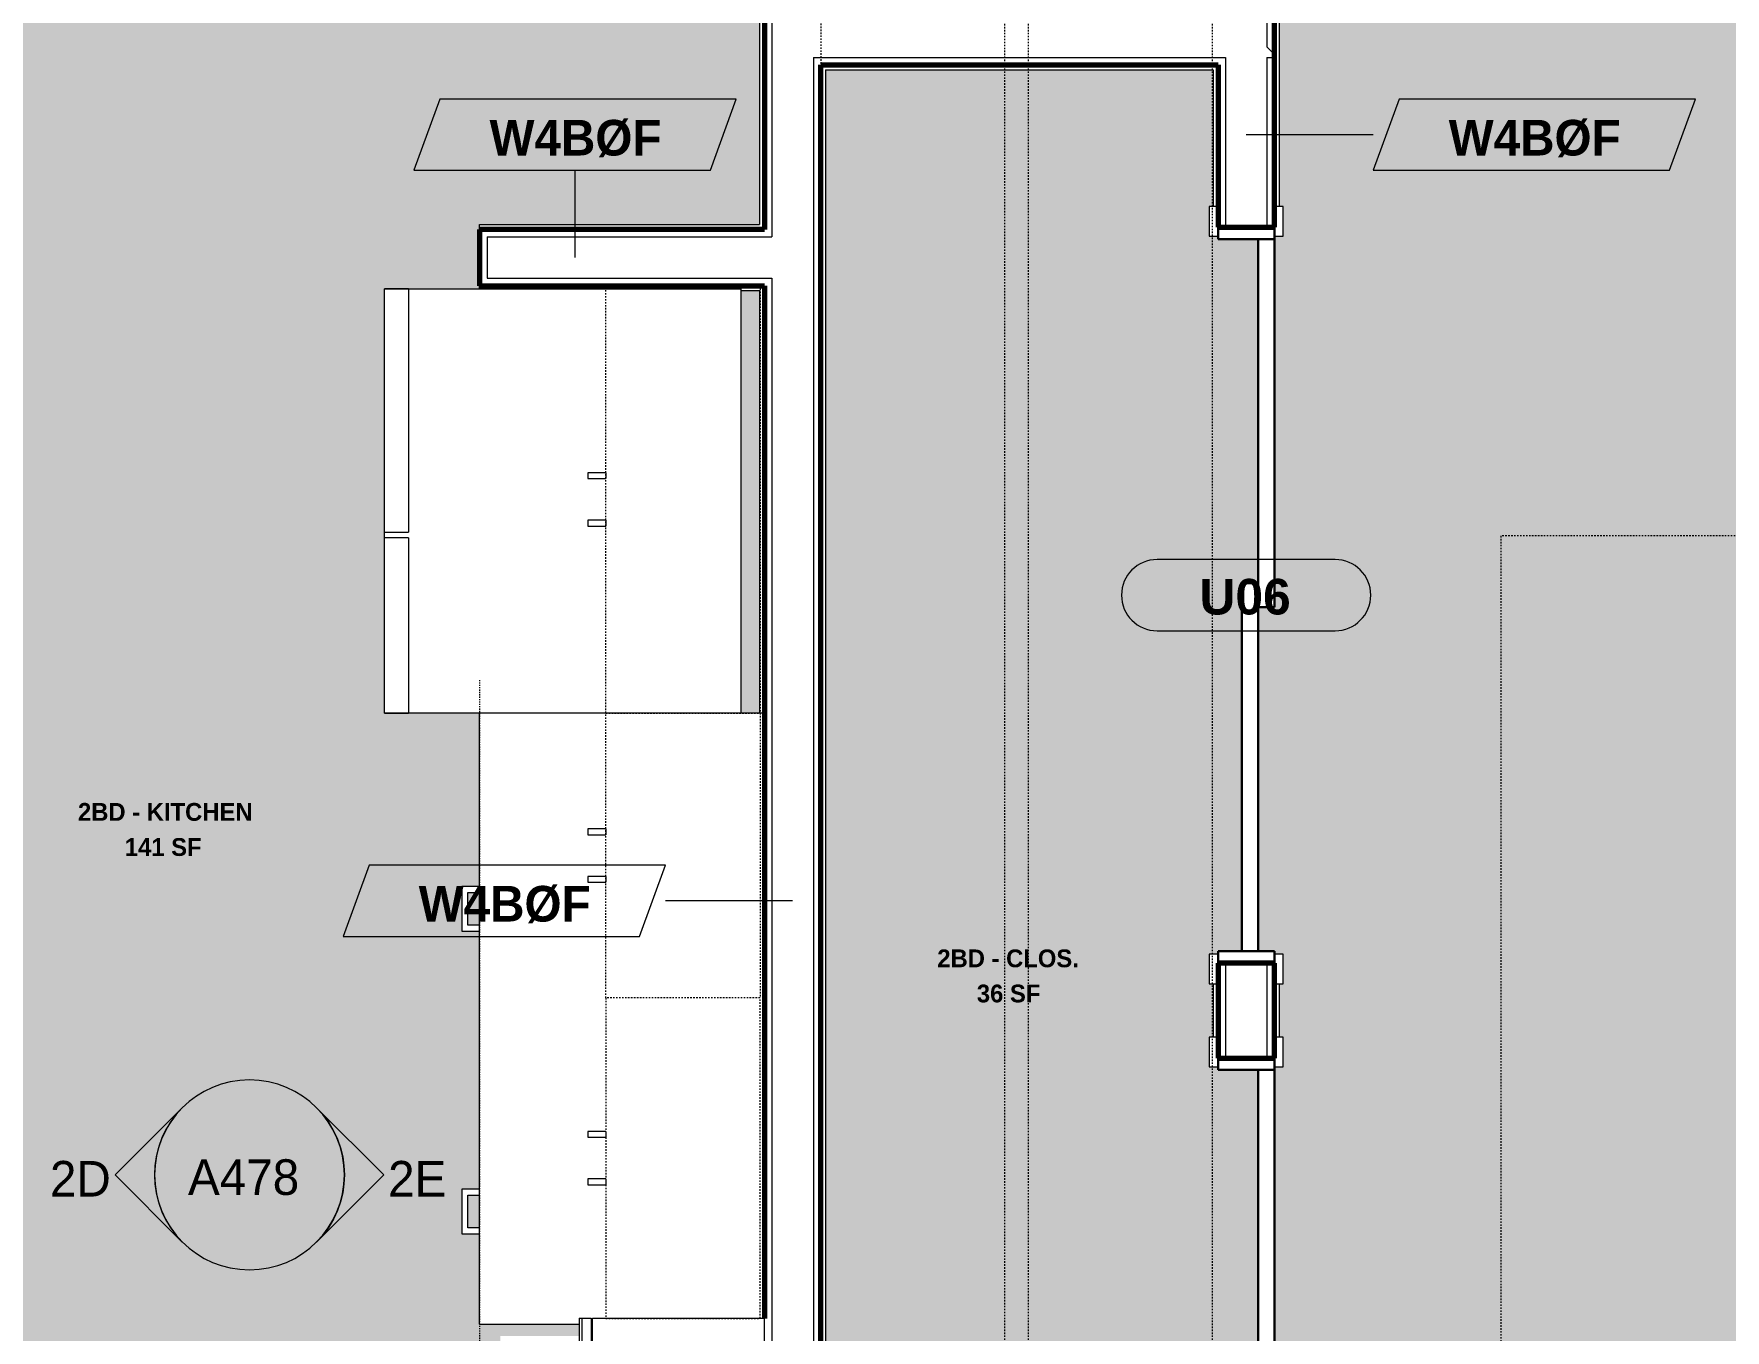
# Model space of a CAD drawing. Header units: inches. Extents: x -10240 to -8600, y 119 to 10383.
# Drawn here: x -9285.4 to -9142.8, y 10069.1 to 10178.3 of the extents above; entities that cross this region are included whole.
import ezdxf

# ---------------------------------------------------------------- set-up
doc = ezdxf.new("R2010")
doc.units = ezdxf.units.IN
doc.header["$MEASUREMENT"] = 0
doc.linetypes.add('Dash', pattern=[0.25, 0.125, -0.125])
doc.linetypes.add('Dash 3_32_', pattern=[0.1875, 0.09375, -0.09375])
for name, color, linetype, lineweight in [('A-AREA-IDEN', 2, 'Continuous', 9), ('A-DETL-1', 90, 'Dash 3_32_', 18), ('A-DOOR', 31, 'Continuous', 18), ('A-DOOR-3', 31, 'Continuous', 9), ('A-DOOR-4', 31, 'Continuous', 30), ('A-DOOR-FRAM-3', 31, 'Continuous', 30), ('A-DOOR-IDEN', 31, 'Continuous', 9), ('A-WALL', 113, 'Continuous', 18), ('A-WALL-3', 113, 'Continuous', 9), ('A-WALL-4', 113, 'Continuous', 70), ('A-WALL-IDEN', 211, 'Continuous', 9), ('G-ANNO-SYMB', 111, 'Continuous', 9), ('I-FURN', 30, 'Continuous', 9), ('I-FURN-HDLN', 30, 'Dash', 9), ('Q-CASE', 31, 'Continuous', 9), ('Q-CASE-2', 31, 'Dash', 9), ('Q-CASE-HDLN', 31, 'Dash', 9), ('Q-SPCQ', 91, 'Continuous', 9)]:
    doc.layers.add(name, color=color, linetype=linetype, lineweight=lineweight)
doc.layers.add('A-AREA-PATT-1', color=255, linetype='Continuous', lineweight=9, transparency=1)
doc.styles.add('Arial_B', font='arialbd.ttf', dxfattribs={"height": 3})
doc.styles.add('Century Gothic', font='ufonts.com_century-gothic.ttf', dxfattribs={"height": 3})
doc.styles.add('Century Gothic_B', font='GOTHICB.TTF', dxfattribs={"height": 3})
doc.styles.add('Century Gothic_B_1', font='GOTHICB.TTF', dxfattribs={"height": 1.5})

# ---------------------------------------------------------------- blocks, each defined once
blk = doc.blocks.new('Basic Wall _ INT - W4BØF - _5_8 GYP - 2X4 WOOD_BATT_ - 5_8 GYP_ - ___-2689610-2ND _ 3RD FLOOR - 2BD A - ADA TYPE B')
at = {"layer": 'A-WALL'}
for p, q in [((-3523.91, 10184.13), (-3523.91, 10162.23)), ((-3523.62, 10184.01), (-3523.62, 10161.81)), ((-3523.62, 10157.06), (-3523.62, 10121.06)), ((-3523.91, 10156.65), (-3523.91, 10121.06)), ((-3523.91, 10040.18), (-3523.91, 10039.56)), ((-3523.62, 10040.18), (-3523.62, 10039.56))]:
    blk.add_line(p, q, dxfattribs=at)
at = {"layer": 'A-WALL', "flags": 128}
for points in [[(-3523.91, 10184.13), (-3523.79, 10184.08), (-3523.7, 10184.05), (-3523.64, 10184.02), (-3523.62, 10184.01)], [(-3523.62, 10184.01), (-3523.62, 10184.01), (-3523.61, 10184.01), (-3523.6, 10184), (-3523.58, 10184), (-3523.56, 10183.99), (-3523.54, 10183.98)]]:
    blk.add_lwpolyline(points, dxfattribs=at)
blk = doc.blocks.new('Basic Wall _ INT - W4BØF - _5_8 GYP - 2X4 WOOD_BATT_ - 5_8 GYP_ - ___-2689609-2ND _ 3RD FLOOR - 2BD A - ADA TYPE B')
at = {"layer": 'A-WALL'}
for p, q in [((-3518.62, 10180.42), (-3518.62, 10181.94)), ((-3518.34, 10181.82), (-3518.34, 10180.83)), ((-3518.62, 10020.99), (-3518.62, 10175.67)), ((-3518.34, 10175.26), (-3518.34, 10021.4)), ((-3518.62, 9989.06), (-3518.62, 10016.24)), ((-3518.34, 10015.83), (-3518.34, 9989.06))]:
    blk.add_line(p, q, dxfattribs=at)
at = {"layer": 'A-WALL', "flags": 128}
for points in [[(-3518.71, 10181.98), (-3518.68, 10181.97), (-3518.66, 10181.96), (-3518.65, 10181.95), (-3518.63, 10181.95), (-3518.63, 10181.94), (-3518.62, 10181.94)], [(-3518.62, 10181.94), (-3518.6, 10181.93), (-3518.55, 10181.91), (-3518.45, 10181.87), (-3518.34, 10181.82)]]:
    blk.add_lwpolyline(points, dxfattribs=at)
blk = doc.blocks.new('Basic Wall _ INT - W4BØF - _5_8 GYP - 2X4 WOOD_BATT_ - 5_8 GYP_ - ___-2689618-2ND _ 3RD FLOOR - 2BD A - ADA TYPE B')
at = {"layer": 'A-WALL'}
for p, q in [((-3485.41, 10175.67), (-3485.41, 10163.74)), ((-3485.7, 10175.26), (-3485.7, 10163.74)), ((-3485.7, 10098.24), (-3485.7, 10093.74)), ((-3485.41, 10098.24), (-3485.41, 10093.74)), ((-3485.7, 10028.24), (-3485.7, 10021.4)), ((-3485.41, 10028.24), (-3485.41, 10020.99)), ((-3485.41, 10016.24), (-3485.41, 9989.06)), ((-3485.7, 10015.83), (-3485.7, 9989.06))]:
    blk.add_line(p, q, dxfattribs=at)
blk = doc.blocks.new('Basic Wall _ INT - W4BØF - _5_8 GYP - 2X4 WOOD_BATT_ - 5_8 GYP_ - ___-2689617-2ND _ 3RD FLOOR - 2BD A - ADA TYPE B')
at = {"layer": 'A-WALL'}
for p, q in [((-3480.41, 10163.74), (-3480.41, 10182.44)), ((-3480.12, 10182.56), (-3480.12, 10163.74)), ((-3480.41, 10093.74), (-3480.41, 10098.24)), ((-3480.12, 10098.24), (-3480.12, 10093.74)), ((-3480.41, 9989.06), (-3480.41, 10028.24)), ((-3480.12, 10028.24), (-3480.12, 9989.06))]:
    blk.add_line(p, q, dxfattribs=at)
at = {"layer": 'A-WALL', "flags": 128}
for points in [[(-3480.49, 10182.41), (-3480.47, 10182.41), (-3480.45, 10182.42), (-3480.44, 10182.43), (-3480.42, 10182.43), (-3480.41, 10182.44), (-3480.41, 10182.44)], [(-3480.41, 10182.44), (-3480.39, 10182.45), (-3480.33, 10182.47), (-3480.24, 10182.51), (-3480.12, 10182.56)]]:
    blk.add_lwpolyline(points, dxfattribs=at)
blk = doc.blocks.new('OD_CW_Closet - OD_CW_Closet-2062944-2ND _ 3RD FLOOR - 2BD A - ADA TYPE B')
at = {"layer": 'Q-CASE-HDLN'}
for p, q in [((160.64, 24), (0.74, 24)), ((0.74, 24), (0.74, -9)), ((160.64, -9), (160.64, 24)), ((0.74, 8.5), (160.64, 8.5)), ((0.74, 6.5), (160.64, 6.5)), ((0.74, -9), (160.64, -9))]:
    blk.add_line(p, q, dxfattribs=at)
blk = doc.blocks.new('SLIDING - FLUSH - 5-0 x 6-8-3203585-2ND _ 3RD FLOOR - 2BD A - ADA TYPE B')
at = {"layer": 'A-DOOR-3'}
for p, q in [((-30.25, 3), (-32.75, 3)), ((-32.75, 3), (-32.75, 2.25)), ((-30.25, 2.25), (-30.25, 3)), ((30.25, 3), (30.25, 2.25)), ((32.75, 3), (30.25, 3)), ((32.75, 2.25), (32.75, 3)), ((-32.75, 2.25), (-30.25, 2.25)), ((30.25, 2.25), (32.75, 2.25)), ((-30.25, -2.5), (-32.75, -2.5)), ((-32.75, -2.5), (-32.75, -3.25)), ((-30.25, -3.25), (-30.25, -2.5)), ((32.75, -2.5), (30.25, -2.5)), ((30.25, -2.5), (30.25, -3.25)), ((32.75, -3.25), (32.75, -2.5)), ((-32.75, -3.25), (-30.25, -3.25)), ((30.25, -3.25), (32.75, -3.25))]:
    blk.add_line(p, q, dxfattribs=at)
at = {"layer": 'A-DOOR-4'}
for p, q in [((1, 2.25), (-30, 2.25)), ((-30, 2.25), (-30, 0.87)), ((1, 0.87), (1, 2.25)), ((-30, 0.87), (1, 0.87)), ((30, 0.87), (-1, 0.87)), ((-1, 0.87), (-1, -0.5)), ((30, -0.5), (30, 0.87)), ((-1, -0.5), (30, -0.5))]:
    blk.add_line(p, q, dxfattribs=at)
at = {"layer": 'A-DOOR-FRAM-3'}
for p, q in [((-30, 2.25), (-31, 2.25)), ((-31, 2.25), (-31, -2.5)), ((-30, -2.5), (-30, 2.25)), ((31, 2.25), (30, 2.25)), ((30, 2.25), (30, -2.5)), ((31, -2.5), (31, 2.25)), ((-31, -2.5), (-30, -2.5)), ((30, -2.5), (31, -2.5))]:
    blk.add_line(p, q, dxfattribs=at)
blk = doc.blocks.new('Basic Wall _ INT - W4BØF - _5_8 GYP - 2X4 WOOD_BATT_ - 5_8 GYP_ - ___-2689639-2ND _ 3RD FLOOR - 2BD A - ADA TYPE B')
at = {"layer": 'A-WALL'}
for p, q in [((-3547.5, 10161.94), (-3547.5, 10162.23)), ((-3547.5, 10162.23), (-3523.91, 10162.23)), ((-3523.5, 10161.94), (-3547.5, 10161.94)), ((-3547.5, 10161.86), (-3547.5, 10161.94)), ((-3547.5, 10161.81), (-3547.5, 10161.86))]:
    blk.add_line(p, q, dxfattribs=at)
blk = doc.blocks.new('Basic Wall _ INT - W4BØF - _5_8 GYP - 2X4 WOOD_BATT_ - 5_8 GYP_ - ___-2689640-2ND _ 3RD FLOOR - 2BD A - ADA TYPE B')
at = {"layer": 'A-WALL'}
for p, q in [((-3547.5, 10157.02), (-3547.5, 10157.06)), ((-3547.5, 10156.94), (-3547.5, 10157.02)), ((-3547.5, 10156.94), (-3523.5, 10156.94)), ((-3547.5, 10156.82), (-3547.5, 10156.94)), ((-3525.5, 10156.65), (-3523.91, 10156.65))]:
    blk.add_line(p, q, dxfattribs=at)
blk = doc.blocks.new('Bed-Standard - King 78_ x 80_-1242963-2ND _ 3RD FLOOR - 2BD A - ADA TYPE B')
at = {"layer": 'I-FURN'}
for p, q in [((49.69, 38.2), (-28.31, 38.2)), ((-28.31, 38.2), (-28.31, -41.8)), ((49.69, -41.8), (49.69, 38.2)), ((-25.31, 36.2), (-25.31, 24.2)), ((-25.31, 36.2), (46.69, 36.2)), ((46.69, 36.2), (46.69, 24.2)), ((49.69, 24.2), (-28.31, 17.63)), ((-25.31, 24.2), (46.69, 24.2)), ((-28.31, -41.8), (49.69, -41.8))]:
    blk.add_line(p, q, dxfattribs=at)
at = {"layer": 'I-FURN-HDLN'}
for p, q in [((-64.31, 38.2), (-64.31, -77.8)), ((73.69, -77.8), (73.69, 38.2)), ((-64.31, -77.8), (73.69, -77.8))]:
    blk.add_line(p, q, dxfattribs=at)
blk = doc.blocks.new('Refrigerator_-_Side-by-Side_6047 - 36_ X 30_-1372843-2ND _ 3RD FLOOR - 2BD A - ADA TYPE B')
at = {"layer": 'Q-SPCQ'}
for p, q in [((-17.88, 15.58), (17.87, 15.58)), ((-17.88, -14.42), (-17.88, 15.58)), ((-17.88, 15.58), (-3.13, 15.58)), ((-17.88, 15.58), (-17.88, 13.58)), ((-3.13, 13.58), (-3.13, 15.58)), ((-2.63, 15.58), (17.87, 15.58)), ((-2.63, 15.58), (-2.63, 13.58)), ((17.87, 15.58), (17.87, -14.42)), ((17.87, 13.58), (17.87, 15.58)), ((-3.13, 13.58), (-17.88, 13.58)), ((17.87, 13.58), (-2.63, 13.58)), ((17.87, -14.42), (-17.88, -14.42))]:
    blk.add_line(p, q, dxfattribs=at)
blk = doc.blocks.new('300 Series Wall Hung Cabinet_302 - 24_ X 36_-2573645-2ND _ 3RD FLOOR - 2BD A - ADA TYPE B')
at = {"layer": 'Q-CASE'}
for p, q in [((-1.76, 14.69), (-2.25, 14.69)), ((-2.25, 14.69), (-2.25, 13.19)), ((-1.76, 13.19), (-1.76, 14.69)), ((2.24, 14.69), (1.75, 14.69)), ((1.75, 14.69), (1.75, 13.19)), ((2.24, 13.19), (2.24, 14.69)), ((-1.76, 13.19), (-2.25, 13.19)), ((2.24, 13.19), (1.75, 13.19))]:
    blk.add_line(p, q, dxfattribs=at)
at = {"layer": 'Q-CASE-2'}
for p, q in [((-12, 0.19), (-12, 13.19)), ((-12, 13.19), (12, 13.19)), ((12, 13.19), (12, 0.19)), ((12, 0.19), (-12, 0.19))]:
    blk.add_line(p, q, dxfattribs=at)
blk = doc.blocks.new('300 Series Wall Hung Cabinet_302 - 27_ X 36_-2604985-2ND _ 3RD FLOOR - 2BD A - ADA TYPE B')
at = {"layer": 'Q-CASE'}
for p, q in [((-2.25, -13.19), (-1.76, -13.19)), ((-2.25, -13.19), (-2.25, -14.69)), ((-1.76, -14.69), (-1.76, -13.19)), ((1.75, -13.19), (2.24, -13.19)), ((1.75, -13.19), (1.75, -14.69)), ((2.24, -14.69), (2.24, -13.19)), ((-2.25, -14.69), (-1.76, -14.69)), ((1.75, -14.69), (2.24, -14.69))]:
    blk.add_line(p, q, dxfattribs=at)
at = {"layer": 'Q-CASE-2'}
for p, q in [((13.5, -0.19), (-13.5, -0.19)), ((-13.5, -0.19), (-13.5, -13.19)), ((13.5, -13.19), (13.5, -0.19)), ((-13.5, -13.19), (13.5, -13.19))]:
    blk.add_line(p, q, dxfattribs=at)
blk = doc.blocks.new('Base Cabinet 3 Drawer 230 - Base Cabinet 3 Drawer 230 33_-2568065-2ND _ 3RD FLOOR - 2BD A - ADA TYPE B')
at = {"layer": 'Q-CASE'}
for p, q in [((-1.14, -24), (-1.14, -25.5)), ((-0.64, -25), (-0.64, -24)), ((2.11, -24), (2.11, -25)), ((2.61, -25.5), (2.61, -24)), ((-1.14, -25.5), (2.61, -25.5)), ((2.11, -25), (-0.64, -25))]:
    blk.add_line(p, q, dxfattribs=at)
blk = doc.blocks.new('300 Series Wall Hung Cabinet_302 - 18_ x 36_-2359323-2ND _ 3RD FLOOR - 2BD A - ADA TYPE B')
at = {"layer": 'Q-CASE'}
for p, q in [((-1.76, 14.69), (-2.25, 14.69)), ((-2.25, 14.69), (-2.25, 13.19)), ((-1.76, 13.19), (-1.76, 14.69)), ((2.24, 14.69), (1.75, 14.69)), ((1.75, 14.69), (1.75, 13.19)), ((2.24, 13.19), (2.24, 14.69)), ((-1.76, 13.19), (-2.25, 13.19)), ((2.24, 13.19), (1.75, 13.19))]:
    blk.add_line(p, q, dxfattribs=at)
at = {"layer": 'Q-CASE-2'}
for p, q in [((-18, 0.19), (-18, 13.19)), ((-18, 13.19), (18, 13.19)), ((18, 13.19), (18, 0.19)), ((18, 0.19), (-18, 0.19))]:
    blk.add_line(p, q, dxfattribs=at)
blk = doc.blocks.new('Base Cabinet 4 Drawer 254 - Base Cabinet 4 Drawer 254 18_-2579089-2ND _ 3RD FLOOR - 2BD A - ADA TYPE B')
at = {"layer": 'Q-CASE'}
for p, q in [((2.61, 25.5), (-1.14, 25.5)), ((-1.14, 25.5), (-1.14, 24)), ((-0.64, 24), (-0.64, 25)), ((-0.64, 25), (2.11, 25)), ((2.11, 25), (2.11, 24)), ((2.61, 24), (2.61, 25.5))]:
    blk.add_line(p, q, dxfattribs=at)
blk = doc.blocks.new('30quot_MicrowaveVent_11166 - 70cm miele oven-2804781-2ND _ 3RD FLOOR - 2BD A - ADA TYPE B')
at = {"layer": 'Q-CASE'}
for p, q in [((8.88, 16.6), (7.69, 16.6)), ((7.69, 15.64), (7.69, 16.55)), ((8.88, 16.55), (8.88, 15.64)), ((15.68, 15.6), (-14.2, 15.6)), ((-14.2, 15.39), (-14.2, 15.6)), ((-14.2, 14.61), (-14.2, 15.39)), ((15.68, 15.39), (-14.2, 15.39)), ((15.68, 14.61), (-14.2, 14.61)), ((-14.2, 0), (-14.2, 14.49)), ((-14.2, 14.49), (15.68, 14.49)), ((15.68, 15.6), (15.68, 15.39)), ((15.68, 15.39), (15.68, 14.61)), ((15.68, 14.49), (15.68, 0)), ((-14.2, 0), (15.68, 0))]:
    blk.add_line(p, q, dxfattribs=at)
blk = doc.blocks.new('Basic Wall _ INT - W4BØF - _5_8 GYP - 2X4 WOOD_BATT_ - 5_8 GYP_ - ___-3210121-2ND _ 3RD FLOOR - 2BD A - ADA TYPE B')
at = {"layer": 'A-WALL'}
for p, q in [((-3518.75, 10175.55), (-3485.29, 10175.55)), ((-3518.34, 10175.26), (-3485.7, 10175.26))]:
    blk.add_line(p, q, dxfattribs=at)
blk = doc.blocks.new('Elevation - Filled Arrow-152140-2ND _ 3RD FLOOR - 2BD A - ADA TYPE B')
at = {"layer": 'G-ANNO-SYMB'}
for start, end in [(360, 180), (180, 360)]:
    blk.add_arc((0, 0), 0.25, start, end, dxfattribs=at)
blk = doc.blocks.new('Elevation - Filled Arrow-151867-2ND _ 3RD FLOOR - 2BD A - ADA TYPE B')
at = {"layer": 'G-ANNO-SYMB'}
for p, q in [((0, 0.3536), (-0.1768, 0.1768)), ((0.1768, 0.1768), (0, 0.3536))]:
    blk.add_line(p, q, dxfattribs=at)
blk.add_arc((0, 0), 0.25, 45, 135, dxfattribs=at)
blk = doc.blocks.new('Door Tag - Type Mark-2601225-2ND _ 3RD FLOOR - 2BD A - ADA TYPE B')
at = {"layer": 'A-DOOR-IDEN'}
for p, q in [((0.234375, 0.09375), (-0.234375, 0.09375)), ((-0.234375, -0.09375), (0.234375, -0.09375))]:
    blk.add_line(p, q, dxfattribs=at)
for centre, start, end in [((-0.234375, 0), 90, 270), ((0.234375, 0), 270, 90)]:
    blk.add_arc(centre, 0.09375, start, end, dxfattribs=at)
blk = doc.blocks.new('Wall Tag - ONE-2663183-2ND _ 3RD FLOOR - 2BD A - ADA TYPE B')
at = {"layer": 'A-WALL-IDEN'}
for p, q in [((-0.3561, 0.0937), (-0.4244, -0.0937)), ((0.4244, 0.0937), (-0.3561, 0.0937)), ((0.3561, -0.0937), (0.4244, 0.0937)), ((-0.4244, -0.0937), (0.3561, -0.0937))]:
    blk.add_line(p, q, dxfattribs=at)

msp = doc.modelspace()

# ---------------------------------------------------------------- hatches: boundary and pattern name
at = {"layer": 'A-AREA-PATT-1'}
h = msp.add_hatch(color=256, dxfattribs=at)
h.paths.add_polyline_path([(-9106.66, 9989.06), (-9043.27, 9989.06), (-9043.27, 10242.58), (-9067.02, 10242.58), (-9067.02, 10241.99), (-9070.02, 10241.99), (-9070.02, 10245.36), (-9104.02, 10245.36), (-9104.02, 10241.99), (-9107.02, 10241.99), (-9107.02, 10242.58), (-9157.88, 10242.58), (-9169.31, 10231.15), (-9168.9, 10230.73), (-9171.02, 10228.61), (-9173.4, 10231), (-9197.45, 10206.95), (-9195.06, 10204.57), (-9197.18, 10202.45), (-9197.59, 10202.86), (-9199.15, 10201.29), (-9180.42, 10182.56), (-9180.42, 10163.74), (-9180.08, 10163.74), (-9180.08, 10161.24), (-9180.83, 10161.24), (-9180.83, 10129.99), (-9182.21, 10129.99), (-9182.21, 10100.99), (-9180.83, 10100.99), (-9180.83, 10100.74), (-9180.08, 10100.74), (-9180.08, 10098.24), (-9180.42, 10098.24), (-9180.42, 10093.74), (-9180.08, 10093.74), (-9180.08, 10091.24), (-9180.83, 10091.24), (-9180.83, 10059.99), (-9182.21, 10059.99), (-9182.21, 10030.99), (-9180.83, 10030.99), (-9180.82, 10030.74), (-9180.08, 10030.74), (-9180.08, 10028.24), (-9180.42, 10028.24), (-9180.42, 9989.06), (-9109.96, 9989.06)], flags=0)
h.paths.add_polyline_path([(-9046.24, 9999.98), (-9064.24, 9999.98), (-9064.24, 10017.98), (-9046.24, 10017.98)], flags=0)
h.paths.add_polyline_path([(-9045.74, 10021.98), (-9125.74, 10021.98), (-9125.74, 10099.98), (-9045.74, 10099.98), (-9045.74, 10025.5)], flags=0)
h.paths.add_polyline_path([(-9182.21, 10061.99), (-9182.21, 10090.99), (-9183.21, 10090.99), (-9183.21, 10061.99)], flags=0)
h.paths.add_polyline_path([(-9064.24, 10101.91), (-9064.24, 10119.91), (-9046.24, 10119.91), (-9046.24, 10101.91)], flags=0)
h.paths.add_polyline_path([(-9182.21, 10131.99), (-9182.21, 10160.99), (-9183.21, 10160.99), (-9183.21, 10131.99)], flags=0)
h = msp.add_hatch(color=256, dxfattribs=at)
h.paths.add_polyline_path([(-9308.46, 9989.06), (-9247.8, 9989.06), (-9247.8, 10005.69), (-9249.3, 10005.69), (-9249.3, 10009.44), (-9247.8, 10009.44), (-9247.8, 10029.69), (-9249.3, 10029.69), (-9249.3, 10033.44), (-9247.8, 10033.44), (-9247.8, 10036.56), (-9249.3, 10036.56), (-9249.3, 10037.05), (-9247.8, 10037.05), (-9247.8, 10039.56), (-9224.21, 10039.56), (-9224.21, 10040.18), (-9238.28, 10040.18), (-9238.28, 10040.56), (-9238.4, 10040.56), (-9238.4, 10040.18), (-9239.4, 10040.18), (-9239.4, 10040.56), (-9246.05, 10040.56), (-9246.05, 10068.56), (-9239.4, 10068.56), (-9239.4, 10069.56), (-9247.8, 10069.56), (-9247.8, 10077.19), (-9249.3, 10077.19), (-9249.3, 10080.94), (-9247.8, 10080.94), (-9247.8, 10102.69), (-9249.3, 10102.69), (-9249.3, 10106.44), (-9247.8, 10106.44), (-9247.8, 10121.06), (-9255.8, 10121.06), (-9255.8, 10156.81), (-9247.8, 10156.81), (-9247.8, 10162.23), (-9224.21, 10162.23), (-9224.21, 10184.13), (-9223.39, 10184.95), (-9253.39, 10214.95), (-9263.16, 10205.18), (-9325.8, 10205.18), (-9325.8, 10165.59), (-9289.8, 10165.59), (-9289.8, 10153.21), (-9288.3, 10153.21), (-9288.3, 10149.46), (-9289.8, 10149.46), (-9289.8, 10127.71), (-9288.3, 10127.71), (-9288.3, 10123.96), (-9289.8, 10123.96), (-9289.8, 10113.34), (-9287.57, 10113.33), (-9287.48, 10113.28), (-9287.43, 10113.19), (-9287.42, 10113.04), (-9287.42, 10112.25), (-9287.17, 10112.25), (-9287.17, 10108.52), (-9286.92, 10108.52), (-9286.92, 10106.55), (-9287.17, 10106.55), (-9287.17, 10097.19), (-9286.92, 10097.19), (-9286.92, 10096.6), (-9287.17, 10096.6), (-9287.17, 10096.01), (-9286.92, 10096.01), (-9286.92, 10095.42), (-9287.17, 10095.42), (-9287.17, 10094.83), (-9286.92, 10094.83), (-9286.92, 10094.24), (-9287.17, 10094.24), (-9287.17, 10093.65), (-9286.92, 10093.65), (-9286.92, 10093.06), (-9287.17, 10093.06), (-9287.17, 10090.43), (-9287.42, 10090.43), (-9287.44, 10089.48), (-9287.45, 10089.44), (-9287.48, 10089.4), (-9287.57, 10089.35), (-9287.62, 10089.34), (-9289.8, 10089.34), (-9289.8, 10088.84), (-9288.78, 10088.84), (-9288.78, 10055.84), (-9289.8, 10055.84), (-9289.8, 10042.71), (-9288.3, 10042.71), (-9288.3, 10038.96), (-9289.8, 10038.96), (-9289.8, 10025.06), (-9325.8, 10025.06), (-9325.8, 9989.06), (-9308.48, 9989.06)], flags=0)
h.paths.add_polyline_path([(-9248.8, 10006.19), (-9247.8, 10006.19), (-9247.8, 10008.94), (-9248.8, 10008.94)], flags=0)
h.paths.add_polyline_path([(-9247.8, 10030.19), (-9247.8, 10032.94), (-9248.8, 10032.94), (-9248.8, 10030.19)], flags=0)
h.paths.add_polyline_path([(-9288.8, 10039.46), (-9288.8, 10042.22), (-9289.8, 10042.22), (-9289.8, 10039.46)], flags=0)
h.paths.add_polyline_path([(-9238.4, 10068.56), (-9238.28, 10068.56), (-9238.28, 10069.56), (-9238.4, 10069.56), (-9238.4, 10068.88)], flags=0)
h.paths.add_polyline_path([(-9248.8, 10077.69), (-9247.8, 10077.69), (-9247.8, 10080.44), (-9248.8, 10080.44), (-9248.8, 10078.37)], flags=0)
h.paths.add_polyline_path([(-9247.8, 10103.19), (-9247.8, 10105.94), (-9248.8, 10105.94), (-9248.8, 10103.19)], flags=0)
h.paths.add_polyline_path([(-9224.21, 10121.06), (-9224.21, 10156.65), (-9225.8, 10156.65), (-9225.8, 10121.06)], flags=0)
h.paths.add_polyline_path([(-9289.8, 10124.46), (-9288.8, 10124.46), (-9288.8, 10127.22), (-9289.8, 10127.22), (-9289.8, 10125.46)], flags=0)
h.paths.add_polyline_path([(-9288.8, 10149.96), (-9288.8, 10152.72), (-9289.8, 10152.72), (-9289.8, 10149.96)], flags=0)
msp.add_hatch(color=256, dxfattribs=at).paths.add_polyline_path([(-9202.42, 10018.61), (-9187.21, 10018.61), (-9187.21, 10021.4), (-9186, 10021.4), (-9186, 10028.24), (-9186.33, 10028.24), (-9186.33, 10030.74), (-9185.58, 10030.74), (-9185.58, 10030.99), (-9183.58, 10030.99), (-9183.58, 10061.99), (-9183.21, 10061.99), (-9183.21, 10090.99), (-9185.58, 10090.99), (-9185.58, 10091.24), (-9186.33, 10091.24), (-9186.33, 10093.74), (-9186, 10093.74), (-9186, 10098.24), (-9186.33, 10098.24), (-9186.33, 10100.74), (-9185.58, 10100.74), (-9185.58, 10100.99), (-9183.58, 10100.99), (-9183.58, 10131.99), (-9183.21, 10131.99), (-9183.21, 10160.99), (-9185.58, 10160.99), (-9185.58, 10161.24), (-9186.33, 10161.24), (-9186.33, 10163.74), (-9186, 10163.74), (-9186, 10175.26), (-9218.63, 10175.26), (-9218.63, 10021.4), (-9217.21, 10021.4), (-9217.21, 10018.61), (-9211.66, 10018.61)], flags=0)

# ---------------------------------------------------------------- linework, layer by layer
at = {"layer": 'A-DETL-1'}
msp.add_line((-9247.8, 10123.84), (-9247.8, 9989.06), dxfattribs=at)
at = {"layer": 'A-WALL'}
for p, q in [((-9223.17, 10183.7), (-9223.17, 10161.19)), ((-9181.46, 10182.13), (-9181.46, 10177.18)), ((-9181.46, 10177.18), (-9180.83, 10176.55)), ((-9219.67, 10176.3), (-9219.67, 10020.36)), ((-9219.67, 10176.3), (-9184.96, 10176.3)), ((-9184.96, 10176.3), (-9184.96, 10161.99)), ((-9181.46, 10176.3), (-9181.46, 10161.99)), ((-9181.46, 10176.3), (-9180.83, 10176.3)), ((-9247.17, 10161.19), (-9247.17, 10157.69)), ((-9247.17, 10161.19), (-9223.17, 10161.19)), ((-9247.17, 10157.69), (-9223.17, 10157.69)), ((-9223.17, 10157.69), (-9223.17, 9989.06)), ((-9184.96, 10099.99), (-9184.96, 10091.99)), ((-9181.46, 10099.99), (-9181.46, 10091.99))]:
    msp.add_line(p, q, dxfattribs=at)
at = {"layer": 'A-WALL-3'}
for p, q in [((-9247.8, 10069.56), (-9247.8, 10121.06)), ((-9223.8, 10121.06), (-9225.8, 10121.06)), ((-9247.8, 10069.56), (-9239.4, 10069.56)), ((-9238.4, 10069.56), (-9238.28, 10069.56))]:
    msp.add_line(p, q, dxfattribs=at)
at = {"layer": 'A-WALL-4'}
for p, q in [((-9223.8, 10183.96), (-9223.8, 10161.81)), ((-9180.83, 10161.99), (-9180.83, 10182.39)), ((-9219.05, 10020.99), (-9219.05, 10175.67)), ((-9219.05, 10175.67), (-9185.58, 10175.67)), ((-9185.58, 10175.67), (-9185.58, 10161.99)), ((-9223.8, 10161.81), (-9247.8, 10161.81)), ((-9247.8, 10161.81), (-9247.8, 10157.06)), ((-9185.58, 10161.99), (-9180.83, 10161.99)), ((-9247.8, 10157.06), (-9223.8, 10157.06)), ((-9223.8, 10157.06), (-9223.8, 10070.06)), ((-9180.83, 10099.99), (-9185.58, 10099.99)), ((-9185.58, 10099.99), (-9185.58, 10091.99)), ((-9180.83, 10091.99), (-9180.83, 10099.99)), ((-9185.58, 10091.99), (-9180.83, 10091.99))]:
    msp.add_line(p, q, dxfattribs=at)
at = {"layer": 'A-WALL-IDEN'}
for p, q in [((-9183.21, 10169.79), (-9172.5, 10169.79)), ((-9239.75, 10159.44), (-9239.75, 10166.79)), ((-9221.42, 10105.24), (-9232.13, 10105.24))]:
    msp.add_line(p, q, dxfattribs=at)

# ---------------------------------------------------------------- block references
at = {"layer": 'A-DOOR', "rotation": 270.0000000000031}
for p in [(-9183.08, 10130.99), (-9183.08, 10060.99)]:
    msp.add_blockref('SLIDING - FLUSH - 5-0 x 6-8-3203585-2ND _ 3RD FLOOR - 2BD A - ADA TYPE B', p, dxfattribs=at)
at = {"layer": 'A-DOOR-IDEN', "xscale": 31.99999999999999, "yscale": 31.99999999999999, "zscale": 31.99999999999999}
msp.add_blockref('Door Tag - Type Mark-2601225-2ND _ 3RD FLOOR - 2BD A - ADA TYPE B', (-9183.21, 10130.99), dxfattribs=at)
at = {"layer": 'A-WALL'}
for name in ['Basic Wall _ INT - W4BØF - _5_8 GYP - 2X4 WOOD_BATT_ - 5_8 GYP_ - ___-2689610-2ND _ 3RD FLOOR - 2BD A - ADA TYPE B', 'Basic Wall _ INT - W4BØF - _5_8 GYP - 2X4 WOOD_BATT_ - 5_8 GYP_ - ___-2689609-2ND _ 3RD FLOOR - 2BD A - ADA TYPE B', 'Basic Wall _ INT - W4BØF - _5_8 GYP - 2X4 WOOD_BATT_ - 5_8 GYP_ - ___-2689617-2ND _ 3RD FLOOR - 2BD A - ADA TYPE B', 'Basic Wall _ INT - W4BØF - _5_8 GYP - 2X4 WOOD_BATT_ - 5_8 GYP_ - ___-3210121-2ND _ 3RD FLOOR - 2BD A - ADA TYPE B', 'Basic Wall _ INT - W4BØF - _5_8 GYP - 2X4 WOOD_BATT_ - 5_8 GYP_ - ___-2689618-2ND _ 3RD FLOOR - 2BD A - ADA TYPE B', 'Basic Wall _ INT - W4BØF - _5_8 GYP - 2X4 WOOD_BATT_ - 5_8 GYP_ - ___-2689639-2ND _ 3RD FLOOR - 2BD A - ADA TYPE B', 'Basic Wall _ INT - W4BØF - _5_8 GYP - 2X4 WOOD_BATT_ - 5_8 GYP_ - ___-2689640-2ND _ 3RD FLOOR - 2BD A - ADA TYPE B']:
    msp.add_blockref(name, (-5700.3, 0), dxfattribs=at)
at = {"layer": 'A-WALL-IDEN', "xscale": 31.99999999999999, "yscale": 31.99999999999999, "zscale": 31.99999999999999}
for p in [(-9239.75, 10169.79), (-9158.92, 10169.79), (-9245.71, 10105.24)]:
    msp.add_blockref('Wall Tag - ONE-2663183-2ND _ 3RD FLOOR - 2BD A - ADA TYPE B', p, dxfattribs=at)
at = {"layer": 'G-ANNO-SYMB', "xscale": 31.99999999999999, "yscale": 31.99999999999999, "zscale": 31.99999999999999}
msp.add_blockref('Elevation - Filled Arrow-152140-2ND _ 3RD FLOOR - 2BD A - ADA TYPE B', (-9267.19, 10082.15), dxfattribs=at)
at = {"layer": 'G-ANNO-SYMB', "xscale": 31.99999999999999, "yscale": 31.99999999999999, "zscale": 31.99999999999999, "rotation": 89.99999999999785}
msp.add_blockref('Elevation - Filled Arrow-151867-2ND _ 3RD FLOOR - 2BD A - ADA TYPE B', (-9267.19, 10082.15), dxfattribs=at)
at = {"layer": 'G-ANNO-SYMB', "extrusion": (0, 0, -1), "xscale": 31.99999999999999, "yscale": 31.99999999999999, "zscale": 31.99999999999999, "rotation": 90.00000000000196}
msp.add_blockref('Elevation - Filled Arrow-151867-2ND _ 3RD FLOOR - 2BD A - ADA TYPE B', (9267.19, 10082.15), dxfattribs=at)
at = {"layer": 'I-FURN', "rotation": 269.9999999999771}
msp.add_blockref('Bed-Standard - King 78_ x 80_-1242963-2ND _ 3RD FLOOR - 2BD A - ADA TYPE B', (-9083.95, 10071.67), dxfattribs=at)
at = {"layer": 'Q-CASE'}
for name, p, rotation in [('OD_CW_Closet - OD_CW_Closet-2062944-2ND _ 3RD FLOOR - 2BD A - ADA TYPE B', (-9195.05, 10020.25), 90.00000000000412), ('300 Series Wall Hung Cabinet_302 - 18_ x 36_-2359323-2ND _ 3RD FLOOR - 2BD A - ADA TYPE B', (-9223.98, 10139.06), 90), ('300 Series Wall Hung Cabinet_302 - 24_ X 36_-2573645-2ND _ 3RD FLOOR - 2BD A - ADA TYPE B', (-9223.98, 10109.06), 90), ('Base Cabinet 3 Drawer 230 - Base Cabinet 3 Drawer 230 33_-2568065-2ND _ 3RD FLOOR - 2BD A - ADA TYPE B', (-9223.8, 10105.3), 269.9999999999951), ('300 Series Wall Hung Cabinet_302 - 27_ X 36_-2604985-2ND _ 3RD FLOOR - 2BD A - ADA TYPE B', (-9223.98, 10083.56), 270), ('Base Cabinet 4 Drawer 254 - Base Cabinet 4 Drawer 254 18_-2579089-2ND _ 3RD FLOOR - 2BD A - ADA TYPE B', (-9223.8, 10078.33), 90.00000000000091), ('30quot_MicrowaveVent_11166 - 70cm miele oven-2804781-2ND _ 3RD FLOOR - 2BD A - ADA TYPE B', (-9223.8, 10054.39), 90.00000000000091)]:
    msp.add_blockref(name, p, dxfattribs=dict(at, rotation=rotation))
at = {"layer": 'Q-SPCQ', "rotation": 90.00000000000117}
msp.add_blockref('Refrigerator_-_Side-by-Side_6047 - 36_ X 30_-1372843-2ND _ 3RD FLOOR - 2BD A - ADA TYPE B', (-9240.22, 10138.94), dxfattribs=at)

# ---------------------------------------------------------------- texts
at = {"layer": 'A-AREA-IDEN', "char_height": 1.5, "attachment_point": 1, "style": 'Century Gothic_B_1'}
for s, insert, width in [('2BD - KITCHEN', (-9281.64, 10113.48), 16.665), ('141 SF', (-9277.69, 10110.52), 7.07), ('2BD - CLOS.', (-9209.23, 10101.14), 13.837), ('36 SF', (-9205.9, 10098.18), 5.757)]:
    msp.add_mtext(s, dxfattribs=dict(at, insert=insert, width=width))
at = {"layer": 'A-DOOR-IDEN', "insert": (-9187.14, 10132.36), "char_height": 3, "width": 9.393, "attachment_point": 1, "style": 'Arial_B'}
msp.add_mtext('U06', dxfattribs=at)
at = {"layer": 'A-WALL-IDEN', "char_height": 3, "width": 17.372, "attachment_point": 1, "style": 'Century Gothic_B'}
for insert in [(-9246.96, 10171.03), (-9166.14, 10171.03), (-9252.93, 10106.49)]:
    msp.add_mtext('W4BØF', dxfattribs=dict(at, insert=insert))
at = {"layer": 'G-ANNO-SYMB', "char_height": 3, "attachment_point": 1, "style": 'Century Gothic'}
for s, insert, width in [('2D', (-9284, 10083.32), 6.666), ('A478', (-9272.37, 10083.46), 12.221), ('2E', (-9255.51, 10083.32), 5.555)]:
    msp.add_mtext(s, dxfattribs=dict(at, insert=insert, width=width))

doc.saveas('drawing.dxf')
